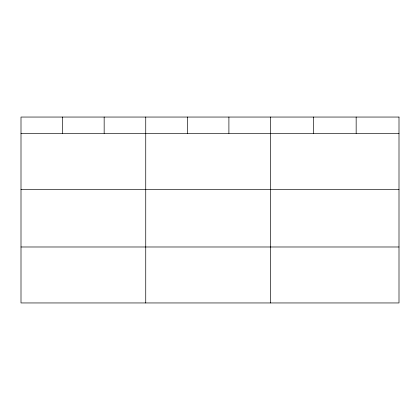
<?xml version="1.0" encoding="UTF-8"?>
<svg xmlns="http://www.w3.org/2000/svg" width="420" height="420" viewBox="0 0 420 420"><rect width="100%" height="100%" fill="white"/><g stroke="black" fill="none" stroke-linecap="round" stroke-linejoin="round"><path stroke-width="0.63" d="M21 133.361L399 133.361M21 189.326L399 189.326M21 246.986L399 246.986M356.16 117.049L356.16 133.361M313.32 117.049L313.32 133.361M270.48 117.049L270.48 302.951M228.9 117.049L228.9 133.361M187.32 117.049L187.32 133.361M145.74 117.049L145.74 302.951M104.16 117.049L104.16 133.361M62.58 117.049L62.58 133.361M399 117.049L21 117.049L21 302.951L399 302.951L399 117.049"/></g></svg>
